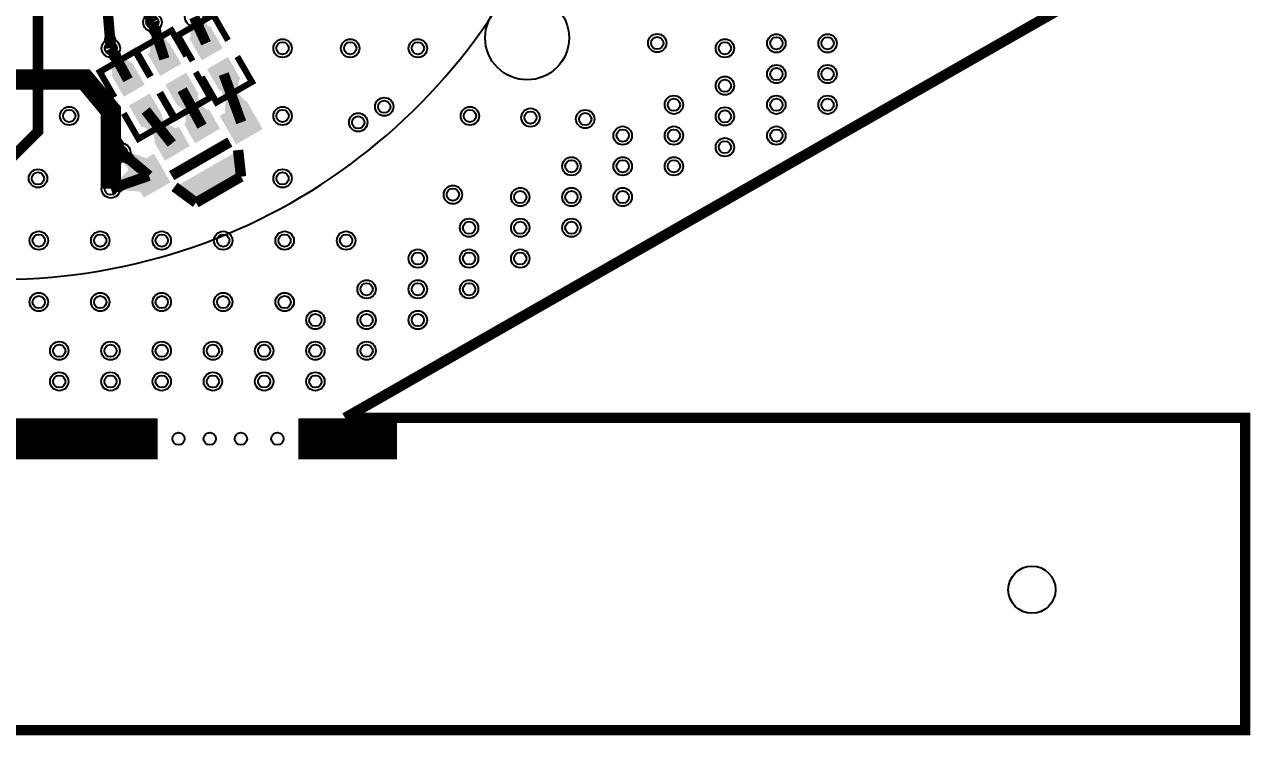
# Model space of a CAD drawing. Header units: millimetres. Extents: x -4.6 to 50, y -7.7 to 42.4.
# Drawn here: x 20.12 to 50.04, y -7.75 to 9.6 of the extents above; entities that cross this region are included whole.
import ezdxf

# ---------------------------------------------------------------- set-up
doc = ezdxf.new("R2010")
doc.units = ezdxf.units.MM
for name, color, linetype, true_color in [('BoardOutLine', 7, 'Continuous', 0xff00ff), ('BottomSilkLayer', 7, 'Continuous', 0x66cc33), ('Document', 7, 'Continuous', 0xffffff), ('Hole', 7, 'Continuous', 0x222222), ('Inner1', 7, 'Continuous', 0x999966), ('Inner2', 7, 'Continuous', 0x008000), ('Multi-Layer', 7, 'Continuous', 0xc0c0c0), ('TopLayer', 7, 'Continuous', 0xff0000), ('TopPasteMaskLayer', 7, 'Continuous', 0x808080), ('TopSilkLayer', 7, 'Continuous', 0xffcc00), ('TopSolderMaskLayer', 7, 'Continuous', 0x800080)]:
    doc.layers.add(name, color=color, linetype=linetype, true_color=true_color)

msp = doc.modelspace()

# ---------------------------------------------------------------- hatches: boundary and pattern name
at = {"layer": 'Document'}
for points in [[(24.673, 7.2), (24.274, 6.97), (24.224, 7.056), (24.623, 7.286), (24.633, 7.269)], [(25.626, 7.288), (25.228, 7.058), (25.178, 7.145), (25.576, 7.375), (25.586, 7.358)], [(23.942, 6.766), (23.543, 6.536), (23.493, 6.623), (23.891, 6.853), (23.901, 6.835)], [(25.357, 6.394), (25.461, 6.015), (24.172, 5.248), (23.773, 5.618), (25.332, 6.518)], [(23.355, 5.942), (22.956, 5.712), (22.906, 5.799), (23.305, 6.029), (23.315, 6.012)], [(23.053, 6.126), (23.283, 5.727), (23.196, 5.677), (22.966, 6.076), (22.983, 6.086)]]:
    msp.add_hatch(color=256, dxfattribs=at).paths.add_polyline_path(points)
at = {"layer": 'Inner1'}
msp.add_hatch(color=256, dxfattribs=at).paths.add_polyline_path([(22.381, 9.179), (22.045, 9.151), (22.073, 9.312), (22.326, 9.333)])
at = {"layer": 'Inner2'}
for points in [[(22.58, 6.678), (22.267, 6.552), (22.246, 6.713), (22.482, 6.809)], [(22.54, 6.26), (22.257, 6.444), (22.206, 6.289), (22.419, 6.151)]]:
    msp.add_hatch(color=256, dxfattribs=at).paths.add_polyline_path(points)
at = {"layer": 'TopLayer'}
for points in [[(24.641, 9.517), (24.173, 9.248), (24.162, 9.681), (24.383, 9.809)], [(24.472, 9.713), (24.165, 9.574), (24.268, 9.448), (24.499, 9.553)], [(23.448, 9.563), (23.127, 9.458), (23.215, 9.321), (23.457, 9.4)], [(23.625, 9.137), (23.168, 8.873), (23.21, 9.337), (23.435, 9.467)], [(24.456, 8.758), (24.924, 9.028), (24.641, 9.518), (24.173, 9.248)], [(23.44, 8.377), (23.908, 8.647), (23.625, 9.137), (23.157, 8.867)], [(22.444, 8.967), (22.148, 8.806), (22.26, 8.687), (22.483, 8.809)], [(22.736, 8.629), (22.268, 8.359), (22.216, 8.768), (22.436, 8.895)], [(24.606, 8.498), (25.074, 8.768), (25.357, 8.278), (24.889, 8.008)], [(22.551, 7.869), (23.019, 8.139), (22.736, 8.629), (22.268, 8.359)], [(23.59, 8.117), (24.058, 8.387), (24.341, 7.897), (23.873, 7.627)], [(25.354, 8.276), (24.89, 8.009), (25.099, 7.689), (25.322, 7.818)], [(22.701, 7.609), (23.169, 7.879), (23.452, 7.389), (22.984, 7.119)], [(24.341, 7.897), (23.873, 7.627), (24.173, 7.36), (24.393, 7.488)], [(25.003, 7.408), (25.522, 7.708), (25.258, 7.995), (25.035, 7.866)], [(24.055, 7.178), (24.605, 7.496), (24.258, 7.735), (24.038, 7.608)], [(24.043, 7.171), (24.606, 7.496), (24.856, 7.063), (24.293, 6.738)], [(24.916, 7.358), (25.522, 7.708), (25.897, 7.058), (25.291, 6.708)], [(23.452, 7.389), (22.984, 7.119), (23.381, 6.909), (23.603, 7.037)], [(23.307, 6.746), (23.832, 7.049), (23.43, 7.257), (23.207, 7.128)], [(23.307, 6.746), (23.869, 7.071), (24.119, 6.638), (23.557, 6.313)], [(22.665, 6.058), (23.125, 6.323), (22.657, 6.493), (22.423, 6.358)], [(22.702, 6.51), (22.484, 6.252), (22.632, 6.183), (22.795, 6.377)], [(22.665, 6.058), (23.271, 6.408), (23.646, 5.758), (23.04, 5.408)], [(22.977, 5.517), (22.665, 6.058), (22.386, 5.778), (22.516, 5.554)], [(22.421, 5.477), (22.311, 5.796), (22.473, 5.808), (22.556, 5.567)]]:
    msp.add_hatch(color=256, dxfattribs=at).paths.add_polyline_path(points)
at = {"layer": 'TopPasteMaskLayer'}
for points in [[(24.498, 8.765), (24.897, 8.995), (24.911, 9.05), (24.661, 9.483), (24.606, 9.498), (24.208, 9.268), (24.193, 9.213), (24.444, 8.78)], [(23.482, 8.384), (23.881, 8.614), (23.895, 8.669), (23.645, 9.102), (23.59, 9.117), (23.192, 8.887), (23.177, 8.832), (23.428, 8.399)], [(24.633, 8.531), (25.032, 8.761), (25.086, 8.746), (25.337, 8.313), (25.322, 8.258), (24.924, 8.028), (24.869, 8.043), (24.619, 8.476)], [(22.593, 7.876), (22.992, 8.106), (23.006, 8.161), (22.756, 8.594), (22.701, 8.609), (22.303, 8.379), (22.288, 8.324), (22.539, 7.891)], [(23.617, 8.15), (24.016, 8.38), (24.07, 8.365), (24.321, 7.932), (24.306, 7.877), (23.908, 7.647), (23.853, 7.662), (23.603, 8.095)], [(22.728, 7.642), (23.127, 7.872), (23.181, 7.857), (23.432, 7.424), (23.417, 7.369), (23.019, 7.139), (22.964, 7.154), (22.714, 7.587)], [(24.043, 7.171), (24.606, 7.496), (24.856, 7.063), (24.293, 6.738)], [(24.916, 7.358), (25.522, 7.708), (25.897, 7.058), (25.291, 6.708)], [(23.307, 6.746), (23.869, 7.071), (24.119, 6.638), (23.557, 6.313)], [(22.665, 6.058), (23.271, 6.408), (23.646, 5.758), (23.04, 5.408)]]:
    msp.add_hatch(color=256, dxfattribs=at).paths.add_polyline_path(points)
at = {"layer": 'TopSolderMaskLayer'}
for points in [[(24.448, 8.722), (24.958, 9.018), (24.649, 9.554), (24.14, 9.258)], [(23.432, 8.341), (23.942, 8.637), (23.633, 9.173), (23.124, 8.877)], [(24.573, 8.508), (25.082, 8.804), (25.39, 8.268), (24.881, 7.973)], [(22.543, 7.833), (23.053, 8.129), (22.744, 8.665), (22.235, 8.369)], [(23.557, 8.127), (24.066, 8.423), (24.374, 7.887), (23.865, 7.592)], [(22.668, 7.619), (23.177, 7.915), (23.485, 7.379), (22.976, 7.084)], [(24.011, 7.176), (24.618, 7.534), (24.887, 7.057), (24.28, 6.699)], [(24.881, 7.368), (25.531, 7.741), (25.933, 7.048), (25.283, 6.674)], [(23.275, 6.751), (23.882, 7.109), (24.151, 6.632), (23.544, 6.274)], [(22.629, 6.068), (23.279, 6.442), (23.681, 5.748), (23.031, 5.374)]]:
    msp.add_hatch(color=256, dxfattribs=at).paths.add_polyline_path(points)

# ---------------------------------------------------------------- linework, layer by layer
at = {"layer": 'BoardOutLine'}
for points, const_width in [([(45.72, 10.16), (27.94, 0)], 0.254), ([(7.62, 0), (0, 0), (0, -7.62), (49.911, -7.62), (49.911, 0), (27.94, 0)], 0.254), ([(11.811, -0.508), (23.368, -0.508)], 1), ([(26.797, -0.508), (29.21, -0.508)], 1)]:
    msp.add_lwpolyline(points, dxfattribs=dict(at, const_width=const_width))
at = {"layer": 'BottomSilkLayer'}
msp.add_arc((19.529, 17.78), 14.4, 202.1661, 350.2179, dxfattribs=at)
at = {"layer": 'Hole'}
for centre in [(23.241, 9.652), (35.56, 9.144), (38.467, 9.138), (39.717, 9.138), (22.225, 9.017), (26.416, 9.017), (28.067, 9.017), (29.718, 9.017), (37.211, 9.017), (38.467, 8.388), (39.717, 8.388), (37.211, 8.104), (35.967, 7.638), (38.467, 7.638), (39.717, 7.638), (21.209, 7.366), (26.416, 7.366), (28.898, 7.591), (30.988, 7.366), (37.211, 7.354), (28.263, 7.21), (32.467, 7.327), (33.802, 7.289), (34.717, 6.888), (35.967, 6.888), (38.467, 6.888), (22.479, 6.477), (37.211, 6.604), (33.467, 6.138), (34.717, 6.138), (35.967, 6.138), (20.447, 5.842), (26.416, 5.842), (22.225, 5.588), (30.573, 5.446), (32.217, 5.388), (33.467, 5.388), (34.717, 5.388), (30.967, 4.638), (32.217, 4.638), (33.467, 4.638), (20.467, 4.327), (21.967, 4.327), (23.467, 4.327), (24.967, 4.327), (26.467, 4.327), (27.967, 4.327), (29.717, 3.888), (30.967, 3.888), (32.217, 3.888), (28.467, 3.138), (29.717, 3.138), (30.967, 3.138), (20.467, 2.827), (21.967, 2.827), (23.467, 2.827), (24.967, 2.827), (26.467, 2.827), (27.217, 2.388), (28.467, 2.388), (29.717, 2.388), (20.967, 1.638), (22.217, 1.638), (23.467, 1.638), (24.717, 1.638), (25.967, 1.638), (27.217, 1.638), (28.467, 1.638), (20.967, 0.888), (22.217, 0.888), (23.467, 0.888), (24.717, 0.888), (25.967, 0.888), (27.217, 0.888)]:
    msp.add_circle(centre, 0.15, dxfattribs=at)
at = {"layer": 'Inner1', "const_width": 0.254}
for points in [[(23.241, 9.652), (21.717, 12.502), (21.717, 16.129), (23.749, 18.161), (25.654, 18.161), (25.908, 18.415), (25.908, 21.844), (27.686, 23.622), (29.21, 23.622), (30.099, 24.511)], [(28.829, 24.13), (21.082, 24.13), (20.447, 23.495), (20.447, 6.985), (19.431, 5.969)], [(25.146, 21.209), (22.098, 21.209), (21.082, 20.193), (21.082, 12.177), (22.098, 10.541), (22.225, 9.017)]]:
    msp.add_lwpolyline(points, dxfattribs=at)
at = {"layer": 'Inner2'}
for points, const_width in [([(18.796, 9.906), (18.796, 8.763), (19.304, 8.255), (21.59, 8.255), (22.225, 7.493), (22.225, 5.588)], 0.5), ([(22.479, 6.477), (22.225, 7.104)], 0.254), ([(22.479, 6.477), (22.225, 6.083)], 0.254)]:
    msp.add_lwpolyline(points, dxfattribs=dict(at, const_width=const_width))
at = {"layer": 'Multi-Layer'}
for centre, radius in [((32.385, 9.271), 1.025), ((23.241, 9.652), 0.225), ((24.257, 9.779), 0.225), ((35.56, 9.144), 0.225), ((38.467, 9.138), 0.225), ((39.717, 9.138), 0.225), ((22.225, 9.017), 0.225), ((26.416, 9.017), 0.225), ((28.067, 9.017), 0.225), ((29.718, 9.017), 0.225), ((37.211, 9.017), 0.225), ((38.467, 8.388), 0.225), ((39.717, 8.388), 0.225), ((37.211, 8.104), 0.225), ((28.898, 7.591), 0.225), ((35.967, 7.638), 0.225), ((38.467, 7.638), 0.225), ((39.717, 7.638), 0.225), ((21.209, 7.366), 0.225), ((26.416, 7.366), 0.225), ((30.988, 7.366), 0.225), ((32.467, 7.327), 0.225), ((33.802, 7.289), 0.225), ((37.211, 7.354), 0.225), ((28.263, 7.21), 0.225), ((34.717, 6.888), 0.225), ((35.967, 6.888), 0.225), ((38.467, 6.888), 0.225), ((22.479, 6.477), 0.225), ((37.211, 6.604), 0.225), ((33.467, 6.138), 0.225), ((34.717, 6.138), 0.225), ((35.967, 6.138), 0.225), ((20.447, 5.842), 0.225), ((26.416, 5.842), 0.225), ((22.225, 5.588), 0.225), ((30.573, 5.446), 0.225), ((32.217, 5.388), 0.225), ((33.467, 5.388), 0.225), ((34.717, 5.388), 0.225), ((30.967, 4.638), 0.225), ((32.217, 4.638), 0.225), ((33.467, 4.638), 0.225), ((20.467, 4.327), 0.225), ((21.967, 4.327), 0.225), ((23.467, 4.327), 0.225), ((24.967, 4.327), 0.225), ((26.467, 4.327), 0.225), ((27.967, 4.327), 0.225), ((29.717, 3.888), 0.225), ((30.967, 3.888), 0.225), ((32.217, 3.888), 0.225), ((28.467, 3.138), 0.225), ((29.717, 3.138), 0.225), ((30.967, 3.138), 0.225), ((20.467, 2.827), 0.225), ((21.967, 2.827), 0.225), ((23.467, 2.827), 0.225), ((24.967, 2.827), 0.225), ((26.467, 2.827), 0.225), ((27.217, 2.388), 0.225), ((28.467, 2.388), 0.225), ((29.717, 2.388), 0.225), ((20.967, 1.638), 0.225), ((22.217, 1.638), 0.225), ((23.467, 1.638), 0.225), ((24.717, 1.638), 0.225), ((25.967, 1.638), 0.225), ((27.217, 1.638), 0.225), ((28.467, 1.638), 0.225), ((20.967, 0.888), 0.225), ((22.217, 0.888), 0.225), ((23.467, 0.888), 0.225), ((24.717, 0.888), 0.225), ((25.967, 0.888), 0.225), ((27.217, 0.888), 0.225), ((23.876, -0.508), 0.15), ((24.638, -0.508), 0.15), ((25.4, -0.508), 0.15), ((26.289, -0.508), 0.15), ((44.704, -4.191), 0.576)]:
    msp.add_circle(centre, radius, dxfattribs=at)
at = {"layer": 'TopLayer', "const_width": 0.254}
for points in [[(24.257, 9.779), (24.549, 9.139)], [(23.241, 9.652), (23.533, 8.758)], [(22.225, 9.017), (22.644, 8.25)], [(24.981, 8.387), (25.408, 7.209)], [(23.965, 8.006), (24.45, 7.117)], [(23.076, 7.498), (23.713, 6.693)], [(22.479, 6.477), (23.155, 5.908)], [(22.225, 5.588), (23.155, 5.908)]]:
    msp.add_lwpolyline(points, dxfattribs=at)
at = {"layer": 'TopSilkLayer'}
for points, const_width in [([(24.22, 8.71), (23.861, 9.331), (24.725, 9.83), (25.084, 9.208)], 0.152), ([(23.204, 8.329), (22.845, 8.95), (23.709, 9.449), (24.068, 8.827)], 0.152), ([(22.315, 7.821), (21.956, 8.442), (22.82, 8.941), (23.179, 8.319)], 0.152), ([(24.446, 8.318), (24.805, 7.696), (25.669, 8.195), (25.31, 8.816)], 0.152), ([(23.43, 7.937), (23.789, 7.315), (24.653, 7.814), (24.294, 8.435)], 0.152), ([(22.541, 7.429), (22.9, 6.807), (23.764, 7.306), (23.405, 7.927)], 0.152), ([(23.709, 5.91), (25.128, 6.729)], 0.254), ([(25.403, 5.885), (25.331, 6.532)], 0.254), ([(25.403, 5.885), (24.303, 5.25)], 0.254), ([(24.303, 5.25), (23.779, 5.636)], 0.254)]:
    msp.add_lwpolyline(points, dxfattribs=dict(at, const_width=const_width))

doc.saveas('drawing.dxf')
